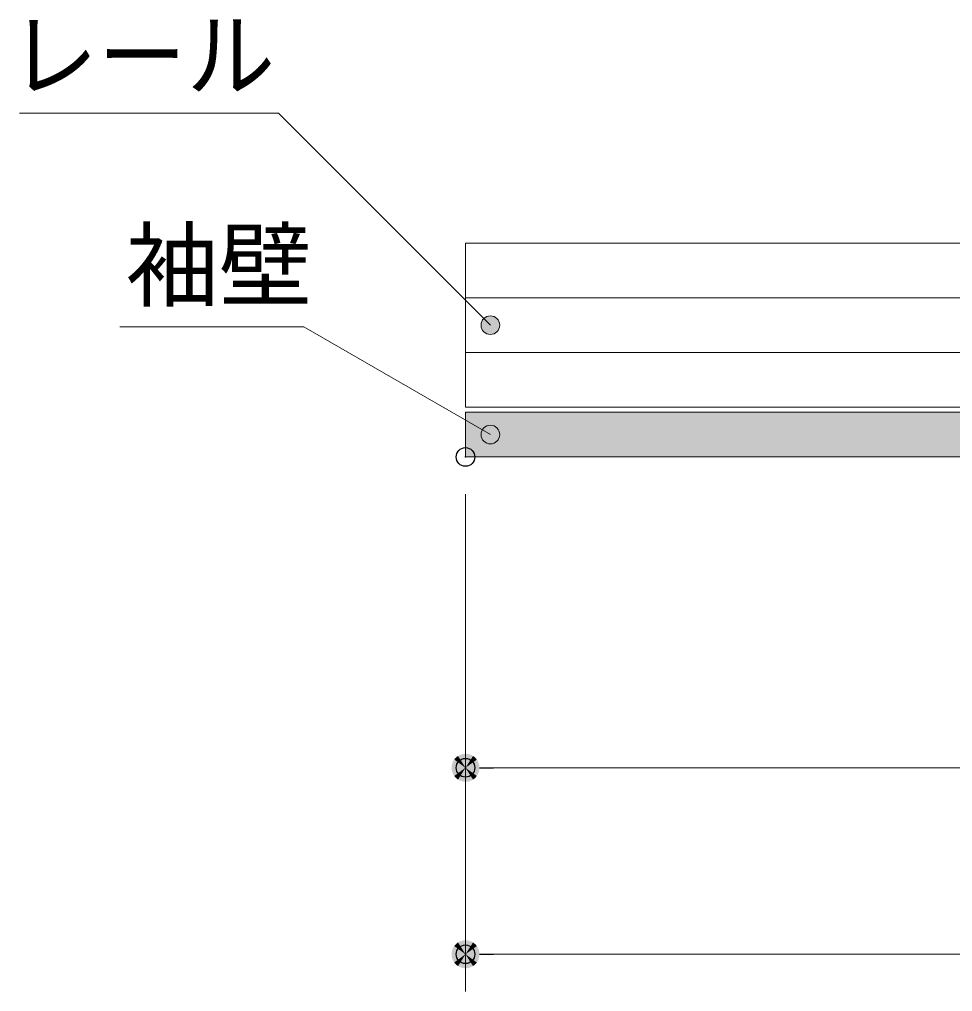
# Model space of a CAD drawing. Units: millimetres, scale not verified. Extents: x -9094 to 9094, y -4567 to 4567.
# Drawn here: x -1932 to -1181, y 216 to 998 of the extents above; entities that cross this region are included whole.
import ezdxf
from ezdxf.enums import TextEntityAlignment as Align

# ---------------------------------------------------------------- set-up
doc = ezdxf.new("R2010")
doc.units = ezdxf.units.MM
doc.header["$LTSCALE"] = 30
doc.header["$PDMODE"] = 32
doc.header["$PDSIZE"] = 15
for name, color, linetype, lineweight in [('0-1_2寸法-1', 7, 'Continuous', 15), ('0-2_0', 7, 'Continuous', 25), ('0-4_3一般', 254, 'Continuous', 20), ('0-5_2寸法-3', 7, 'Continuous', 15)]:
    doc.layers.add(name, color=color, linetype=linetype, lineweight=lineweight)
doc.layers.add('0-3_Defpoints', color=7, linetype='Continuous')
doc.styles.add('ＭＳ Ｐゴシック', font='')
doc.styles.get('ＭＳ Ｐゴシック').set_extended_font_data('MS PGothic')

# ---------------------------------------------------------------- blocks, each defined once
blk = doc.blocks.new('_Dot')
at = {"layer": '0-2_0'}
blk.add_line((-15, 0), (-30, 0), dxfattribs=at)
for points in [[(0, 0), (-10.93, 10.27), (-9.56, 11.56)], [(0, 0), (-9.56, 11.56), (-8.04, 12.66)], [(0, 0), (-8.04, 12.66), (-6.39, 13.57)], [(0, 0), (-6.39, 13.57), (-4.64, 14.27)], [(0, 0), (-4.64, 14.27), (-2.81, 14.73)], [(0, 0), (-2.81, 14.73), (-0.94, 14.97)], [(0, 0), (-0.94, 14.97), (0.94, 14.97)], [(0, 0), (0.94, 14.97), (2.81, 14.73)], [(0, 0), (2.81, 14.73), (4.64, 14.27)], [(0, 0), (4.64, 14.27), (6.39, 13.57)], [(0, 0), (6.39, 13.57), (8.04, 12.66)], [(0, 0), (8.04, 12.66), (9.56, 11.56)], [(0, 0), (9.56, 11.56), (10.93, 10.27)], [(0, 0), (-15, 0), (-14.88, 1.88)], [(0, 0), (-14.88, -1.88), (-15, 0)], [(0, 0), (-14.88, 1.88), (-14.53, 3.73)], [(0, 0), (-14.53, -3.73), (-14.88, -1.88)], [(0, 0), (-14.53, 3.73), (-13.95, 5.52)], [(0, 0), (-13.95, -5.52), (-14.53, -3.73)], [(0, 0), (-13.95, 5.52), (-13.14, 7.23)], [(0, 0), (-13.14, -7.23), (-13.95, -5.52)], [(0, 0), (-13.14, 7.23), (-12.14, 8.82)], [(0, 0), (-12.14, -8.82), (-13.14, -7.23)], [(0, 0), (-12.14, 8.82), (-10.93, 10.27)], [(0, 0), (-10.93, -10.27), (-12.14, -8.82)], [(0, 0), (-9.56, -11.56), (-10.93, -10.27)], [(0, 0), (-8.04, -12.66), (-9.56, -11.56)], [(0, 0), (-6.39, -13.57), (-8.04, -12.66)], [(0, 0), (-4.64, -14.27), (-6.39, -13.57)], [(0, 0), (-2.81, -14.73), (-4.64, -14.27)], [(0, 0), (-0.94, -14.97), (-2.81, -14.73)], [(0, 0), (0.94, -14.97), (-0.94, -14.97)], [(0, 0), (10.93, 10.27), (12.14, 8.82)], [(0, 0), (12.14, 8.82), (13.14, 7.23)], [(0, 0), (13.14, 7.23), (13.95, 5.52)], [(0, 0), (13.95, 5.52), (14.53, 3.73)], [(0, 0), (14.53, 3.73), (14.88, 1.88)], [(0, 0), (14.88, 1.88), (15, 0)], [(0, 0), (2.81, -14.73), (0.94, -14.97)], [(0, 0), (4.64, -14.27), (2.81, -14.73)], [(0, 0), (6.39, -13.57), (4.64, -14.27)], [(0, 0), (8.04, -12.66), (6.39, -13.57)], [(0, 0), (9.56, -11.56), (8.04, -12.66)], [(0, 0), (10.93, -10.27), (9.56, -11.56)], [(0, 0), (12.14, -8.82), (10.93, -10.27)], [(0, 0), (13.14, -7.23), (12.14, -8.82)], [(0, 0), (13.95, -5.52), (13.14, -7.23)], [(0, 0), (14.53, -3.73), (13.95, -5.52)], [(0, 0), (14.88, -1.88), (14.53, -3.73)], [(0, 0), (15, 0), (14.88, -1.88)]]:
    blk.add_solid(points, dxfattribs=at)
blk = doc.blocks.new('グループ-87')
at = {"layer": '0-4_3一般', "color": 7, "lineweight": 15}
for points in [[(33240, 24555), (131160, 24555), (131160, 23235), (33240, 23235)], [(33240, 23235), (131160, 23235), (131160, 21915), (33240, 21915)], [(33240, 21915), (131160, 21915), (131160, 20595), (33240, 20595)], [(33240, 20475), (58095, 20475), (58095, 19395), (33240, 19395)]]:
    blk.add_lwpolyline(points, close=True, dxfattribs=at)
at = {"layer": '0-4_3一般', "color": 8}
blk.add_solid([(33240, 20475), (33240, 19395), (58095, 20475), (58095, 19395)], dxfattribs=at)
blk = doc.blocks.new('グループ-88')
at = {"layer": '0-4_3一般'}
blk.add_blockref('グループ-87', (0, 0), dxfattribs=at)

msp = doc.modelspace()

# ---------------------------------------------------------------- hatches: boundary and pattern name
at = {"layer": '0-5_2寸法-3'}
for points in [[(-1545.74, 752.5, 1), (-1560.76, 752.5, 1)], [(-1545.74, 664.5, 1), (-1560.76, 664.5, 1)]]:
    msp.add_hatch(color=256, dxfattribs=at).paths.add_polyline_path(points)

# ---------------------------------------------------------------- linework, layer by layer
at = {"layer": '0-1_2寸法-1'}
for p, q in [((-1573.25, 616.5), (-1573.25, 366.5)), ((1668.24, 396.5), (-1550.74, 396.5)), ((-1573.25, 366.5), (-1573.25, 216.5)), ((1756.24, 246.5), (-1550.74, 246.5))]:
    msp.add_line(p, q, dxfattribs=at)
at = {"layer": '0-3_Defpoints'}
for p in [(-1573.25, 646.5), (-1573.25, 396.5), (-1573.25, 246.5)]:
    msp.add_point(p, dxfattribs=at)
at = {"layer": '0-5_2寸法-3'}
for points in [[(-1553.25, 752.5), (-1723.85, 923.1), (-1932.21, 923.1)], [(-1553.25, 664.5), (-1703.25, 751.1), (-1851.42, 751.1)]]:
    msp.add_lwpolyline(points, dxfattribs=at)
for centre in [(-1553.25, 752.5), (-1553.25, 664.5)]:
    msp.add_circle(centre, 7.51, dxfattribs=at)

# ---------------------------------------------------------------- block references
at = {"layer": '0-1_2寸法-1', "xscale": 0.7503418, "yscale": 0.7503418, "rotation": 180}
for p in [(-1573.25, 396.5), (-1573.25, 246.5)]:
    msp.add_blockref('_Dot', p, dxfattribs=at)
at = {"layer": '0-4_3一般', "xscale": 0.03333333, "yscale": 0.03333333}
msp.add_blockref('グループ-88', (-2681.25, 0), dxfattribs=at)

# ---------------------------------------------------------------- texts
at = {"layer": '0-5_2寸法-3', "style": 'ＭＳ Ｐゴシック', "width": 0.95}
msp.add_text('レール', height=54.99, dxfattribs=at).set_placement((-1940.28, 925.67), align=Align.BOTTOM_LEFT)
at = {"layer": '0-5_2寸法-3', "style": 'ＭＳ Ｐゴシック'}
msp.add_text('袖壁', height=54.99, dxfattribs=at).set_placement((-1846.74, 756.86), align=Align.BOTTOM_LEFT)

doc.saveas('drawing.dxf')
